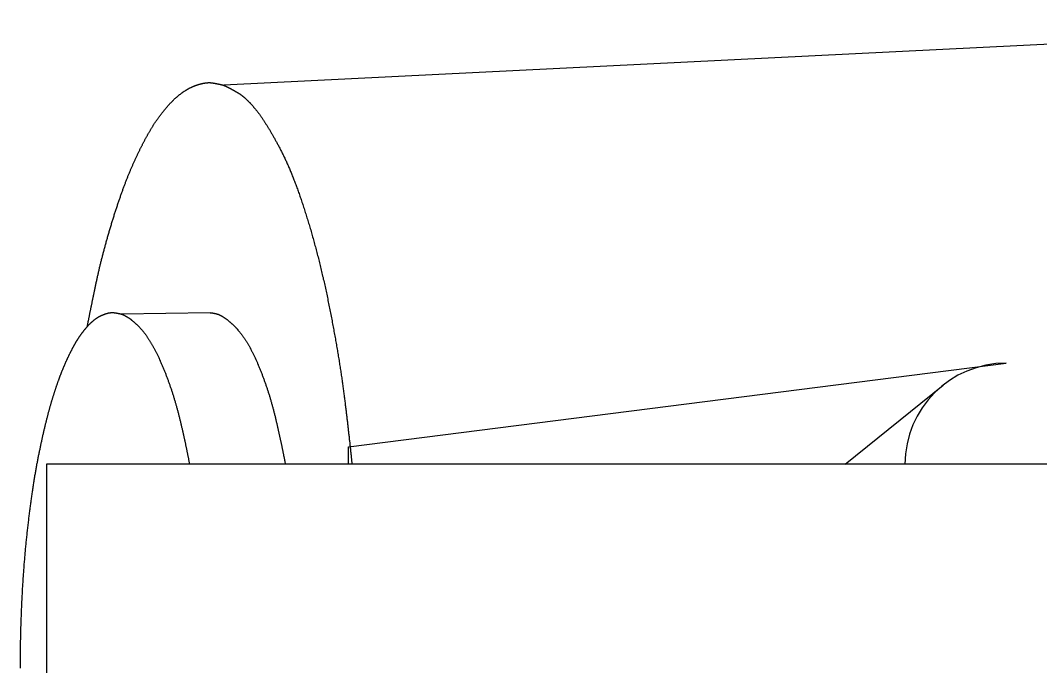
# Model space of a CAD drawing. Extents: x -120222 to -41942, y -19134 to 30932.
# Drawn here: x -78512.52 to -78492.36, y 10662.22 to 10674.99 of the extents above; entities that cross this region are included whole.
import ezdxf

# ---------------------------------------------------------------- set-up
doc = ezdxf.new("R2010")
doc.units = 0
doc.header["$LTSCALE"] = 150
doc.header["$MEASUREMENT"] = 0
doc.layers.get('0').update_dxf_attribs({"linetype": 'CONTINUOUS'})
doc.layers.add('____-568', color=7, linetype='CONTINUOUS')

# ---------------------------------------------------------------- blocks, each defined once
blk = doc.blocks.new('____-182')
at = {"color": 1, "linetype": 'Continuous'}
for p, q in [((-84917.872, 6126.295), (-84943.609, 6125.013)), ((-84943.878, 6120.514), (-84945.629, 6120.488)), ((-84941.144, 6117.867), (-84928.144, 6119.519)), ((-84931.325, 6117.519), (-84929.391, 6119.083)), ((-84941.144, 6117.519), (-84941.144, 6117.867)), ((-84919.158, 6117.519), (-84947.112, 6117.519)), ((-84947.112, 6117.519), (-84947.112, 6109.519))]:
    blk.add_line(p, q, dxfattribs=at)
at = {"color": 1, "linetype": 'Continuous', "flags": 128}
for points in [[(-84946.307, 6120.24), (-84946.305, 6120.251), (-84946.303, 6120.263), (-84946.301, 6120.274), (-84946.298, 6120.286), (-84946.296, 6120.298), (-84946.294, 6120.31), (-84946.291, 6120.322), (-84946.289, 6120.334), (-84946.286, 6120.346), (-84946.284, 6120.358), (-84946.282, 6120.37), (-84946.279, 6120.383), (-84946.277, 6120.395), (-84946.274, 6120.408), (-84946.272, 6120.421), (-84946.269, 6120.433), (-84946.266, 6120.446), (-84946.264, 6120.459), (-84946.261, 6120.472), (-84946.259, 6120.485), (-84946.256, 6120.499), (-84946.253, 6120.512), (-84946.251, 6120.525), (-84946.248, 6120.539), (-84946.245, 6120.552), (-84946.242, 6120.566), (-84946.239, 6120.58), (-84946.237, 6120.593), (-84946.234, 6120.607), (-84946.231, 6120.621), (-84946.228, 6120.635), (-84946.225, 6120.65), (-84946.222, 6120.664), (-84946.219, 6120.678), (-84946.216, 6120.693), (-84946.213, 6120.707), (-84946.21, 6120.722), (-84946.207, 6120.736), (-84946.204, 6120.751), (-84946.201, 6120.766), (-84946.198, 6120.781), (-84946.195, 6120.796), (-84946.192, 6120.811), (-84946.188, 6120.826), (-84946.185, 6120.842), (-84946.182, 6120.857), (-84946.179, 6120.873), (-84946.176, 6120.888), (-84946.172, 6120.904), (-84946.169, 6120.92), (-84946.166, 6120.936), (-84946.162, 6120.951), (-84946.159, 6120.967), (-84946.156, 6120.984), (-84946.152, 6121), (-84946.149, 6121.016), (-84946.145, 6121.032), (-84946.142, 6121.049), (-84946.138, 6121.065), (-84946.135, 6121.082), (-84946.131, 6121.099), (-84946.128, 6121.116), (-84946.124, 6121.133), (-84946.12, 6121.15), (-84946.117, 6121.167), (-84946.113, 6121.184), (-84946.109, 6121.201), (-84946.106, 6121.218), (-84946.102, 6121.235), (-84946.098, 6121.252), (-84946.094, 6121.27), (-84946.09, 6121.287), (-84946.086, 6121.304), (-84946.082, 6121.322), (-84946.078, 6121.339), (-84946.074, 6121.357), (-84946.07, 6121.374), (-84946.066, 6121.392), (-84946.062, 6121.409), (-84946.058, 6121.427), (-84946.053, 6121.445), (-84946.049, 6121.462), (-84946.045, 6121.48), (-84946.041, 6121.498), (-84946.036, 6121.516), (-84946.032, 6121.533), (-84946.027, 6121.551), (-84946.023, 6121.569), (-84946.018, 6121.587), (-84946.014, 6121.605), (-84946.009, 6121.623), (-84946.005, 6121.641), (-84946, 6121.659), (-84945.995, 6121.677), (-84945.99, 6121.696), (-84945.986, 6121.714), (-84945.981, 6121.732), (-84945.976, 6121.75), (-84945.971, 6121.769), (-84945.966, 6121.787), (-84945.961, 6121.806), (-84945.956, 6121.824), (-84945.951, 6121.842), (-84945.946, 6121.861), (-84945.941, 6121.88), (-84945.936, 6121.898), (-84945.931, 6121.917), (-84945.925, 6121.935), (-84945.92, 6121.954), (-84945.915, 6121.973), (-84945.91, 6121.992), (-84945.904, 6122.01), (-84945.899, 6122.029), (-84945.893, 6122.048), (-84945.888, 6122.067), (-84945.882, 6122.086), (-84945.877, 6122.105), (-84945.871, 6122.124), (-84945.866, 6122.143), (-84945.86, 6122.162), (-84945.854, 6122.182), (-84945.848, 6122.201), (-84945.843, 6122.22), (-84945.837, 6122.239), (-84945.831, 6122.259), (-84945.825, 6122.278), (-84945.819, 6122.297), (-84945.813, 6122.317), (-84945.807, 6122.336), (-84945.801, 6122.355), (-84945.795, 6122.375), (-84945.789, 6122.394), (-84945.784, 6122.413), (-84945.778, 6122.432), (-84945.772, 6122.45), (-84945.766, 6122.469), (-84945.76, 6122.488), (-84945.754, 6122.506), (-84945.748, 6122.525), (-84945.742, 6122.543), (-84945.736, 6122.561), (-84945.73, 6122.579), (-84945.724, 6122.598), (-84945.718, 6122.615), (-84945.712, 6122.633), (-84945.706, 6122.651), (-84945.7, 6122.669), (-84945.695, 6122.686), (-84945.689, 6122.704), (-84945.683, 6122.721), (-84945.677, 6122.739), (-84945.671, 6122.756), (-84945.665, 6122.773), (-84945.659, 6122.79), (-84945.653, 6122.807), (-84945.647, 6122.824), (-84945.642, 6122.84), (-84945.636, 6122.857), (-84945.63, 6122.873), (-84945.624, 6122.89), (-84945.618, 6122.906), (-84945.612, 6122.922), (-84945.606, 6122.939), (-84945.601, 6122.955), (-84945.595, 6122.971), (-84945.589, 6122.987), (-84945.583, 6123.002), (-84945.577, 6123.018), (-84945.571, 6123.034), (-84945.566, 6123.049), (-84945.56, 6123.064), (-84945.554, 6123.08), (-84945.548, 6123.095), (-84945.542, 6123.11), (-84945.536, 6123.125), (-84945.531, 6123.14), (-84945.525, 6123.155), (-84945.519, 6123.169), (-84945.513, 6123.184), (-84945.507, 6123.199), (-84945.502, 6123.213), (-84945.496, 6123.227), (-84945.49, 6123.242), (-84945.484, 6123.256), (-84945.479, 6123.27), (-84945.473, 6123.284), (-84945.467, 6123.298), (-84945.461, 6123.311), (-84945.455, 6123.325), (-84945.45, 6123.339), (-84945.444, 6123.352), (-84945.438, 6123.365), (-84945.432, 6123.379), (-84945.427, 6123.392), (-84945.421, 6123.405), (-84945.415, 6123.418), (-84945.409, 6123.432), (-84945.404, 6123.445), (-84945.398, 6123.458), (-84945.392, 6123.471), (-84945.386, 6123.483), (-84945.381, 6123.496), (-84945.375, 6123.509), (-84945.369, 6123.522), (-84945.363, 6123.535), (-84945.357, 6123.547), (-84945.352, 6123.56), (-84945.346, 6123.572), (-84945.34, 6123.585), (-84945.334, 6123.597), (-84945.329, 6123.61), (-84945.323, 6123.622), (-84945.317, 6123.634), (-84945.311, 6123.646), (-84945.305, 6123.659), (-84945.3, 6123.671), (-84945.294, 6123.683), (-84945.288, 6123.695), (-84945.282, 6123.707), (-84945.276, 6123.719), (-84945.271, 6123.731), (-84945.265, 6123.743), (-84945.259, 6123.754), (-84945.253, 6123.766), (-84945.247, 6123.778), (-84945.242, 6123.789), (-84945.236, 6123.801), (-84945.23, 6123.812), (-84945.224, 6123.824), (-84945.218, 6123.835), (-84945.212, 6123.847), (-84945.207, 6123.858), (-84945.201, 6123.869), (-84945.195, 6123.88), (-84945.189, 6123.892), (-84945.183, 6123.903), (-84945.178, 6123.914), (-84945.172, 6123.925), (-84945.166, 6123.936), (-84945.16, 6123.947), (-84945.154, 6123.957), (-84945.148, 6123.968), (-84945.142, 6123.979), (-84945.137, 6123.99), (-84945.131, 6124), (-84945.125, 6124.011), (-84945.119, 6124.022), (-84945.113, 6124.032), (-84945.107, 6124.042), (-84945.102, 6124.053), (-84945.096, 6124.063), (-84945.09, 6124.073), (-84945.084, 6124.084), (-84945.078, 6124.094), (-84945.072, 6124.104), (-84945.066, 6124.114), (-84945.06, 6124.124), (-84945.055, 6124.134), (-84945.049, 6124.144), (-84945.043, 6124.154), (-84945.037, 6124.164), (-84945.031, 6124.174), (-84945.025, 6124.184), (-84945.019, 6124.193), (-84945.013, 6124.203), (-84945.007, 6124.213), (-84945.001, 6124.222), (-84944.995, 6124.232), (-84944.988, 6124.241), (-84944.982, 6124.251), (-84944.976, 6124.26), (-84944.97, 6124.27), (-84944.964, 6124.279), (-84944.958, 6124.288), (-84944.951, 6124.298), (-84944.945, 6124.307), (-84944.939, 6124.316), (-84944.933, 6124.325), (-84944.926, 6124.334), (-84944.92, 6124.343), (-84944.914, 6124.352), (-84944.907, 6124.361), (-84944.901, 6124.37), (-84944.894, 6124.379), (-84944.888, 6124.388), (-84944.882, 6124.397), (-84944.875, 6124.406), (-84944.869, 6124.414), (-84944.862, 6124.423), (-84944.856, 6124.432), (-84944.849, 6124.44), (-84944.842, 6124.449), (-84944.836, 6124.458), (-84944.829, 6124.466), (-84944.823, 6124.474), (-84944.816, 6124.483), (-84944.809, 6124.491), (-84944.803, 6124.499), (-84944.796, 6124.508), (-84944.789, 6124.516), (-84944.783, 6124.524), (-84944.776, 6124.532), (-84944.769, 6124.54), (-84944.762, 6124.548), (-84944.755, 6124.556), (-84944.749, 6124.564), (-84944.742, 6124.572), (-84944.735, 6124.58), (-84944.728, 6124.588), (-84944.721, 6124.596), (-84944.714, 6124.604), (-84944.707, 6124.611), (-84944.7, 6124.619), (-84944.693, 6124.627), (-84944.686, 6124.634), (-84944.679, 6124.642), (-84944.672, 6124.649), (-84944.665, 6124.657), (-84944.658, 6124.664), (-84944.651, 6124.672), (-84944.644, 6124.679), (-84944.637, 6124.686), (-84944.629, 6124.693), (-84944.622, 6124.701), (-84944.615, 6124.708), (-84944.608, 6124.715), (-84944.601, 6124.721), (-84944.594, 6124.728), (-84944.587, 6124.735), (-84944.58, 6124.742), (-84944.573, 6124.748), (-84944.566, 6124.755), (-84944.558, 6124.761), (-84944.551, 6124.768), (-84944.544, 6124.774), (-84944.537, 6124.78), (-84944.53, 6124.786), (-84944.523, 6124.792), (-84944.516, 6124.798), (-84944.509, 6124.804), (-84944.502, 6124.81), (-84944.495, 6124.816), (-84944.488, 6124.822), (-84944.481, 6124.827), (-84944.474, 6124.833), (-84944.466, 6124.839), (-84944.459, 6124.844), (-84944.452, 6124.849), (-84944.445, 6124.855), (-84944.438, 6124.86), (-84944.431, 6124.865), (-84944.424, 6124.87), (-84944.417, 6124.875), (-84944.41, 6124.88), (-84944.403, 6124.885), (-84944.396, 6124.89), (-84944.389, 6124.894), (-84944.382, 6124.899), (-84944.375, 6124.904), (-84944.368, 6124.908), (-84944.361, 6124.913), (-84944.354, 6124.917), (-84944.347, 6124.921), (-84944.34, 6124.925), (-84944.333, 6124.93), (-84944.326, 6124.934), (-84944.319, 6124.938), (-84944.312, 6124.942), (-84944.305, 6124.945), (-84944.298, 6124.949), (-84944.291, 6124.953), (-84944.284, 6124.957), (-84944.277, 6124.96), (-84944.27, 6124.964), (-84944.263, 6124.967), (-84944.256, 6124.97), (-84944.249, 6124.974), (-84944.242, 6124.977), (-84944.235, 6124.98), (-84944.228, 6124.983), (-84944.221, 6124.986), (-84944.214, 6124.989), (-84944.207, 6124.992), (-84944.2, 6124.994), (-84944.193, 6124.997), (-84944.186, 6125), (-84944.179, 6125.002), (-84944.172, 6125.005), (-84944.165, 6125.007), (-84944.159, 6125.01), (-84944.152, 6125.012), (-84944.145, 6125.015), (-84944.139, 6125.017), (-84944.132, 6125.019), (-84944.126, 6125.021), (-84944.119, 6125.023), (-84944.113, 6125.025), (-84944.106, 6125.027), (-84944.1, 6125.029), (-84944.093, 6125.031), (-84944.087, 6125.033), (-84944.081, 6125.035), (-84944.075, 6125.037), (-84944.069, 6125.038), (-84944.062, 6125.04), (-84944.056, 6125.042), (-84944.05, 6125.043), (-84944.044, 6125.045), (-84944.038, 6125.046), (-84944.032, 6125.047), (-84944.026, 6125.049), (-84944.021, 6125.05), (-84944.015, 6125.051), (-84944.009, 6125.052), (-84944.003, 6125.053), (-84943.998, 6125.054), (-84943.992, 6125.055), (-84943.987, 6125.056), (-84943.981, 6125.057), (-84943.975, 6125.058), (-84943.97, 6125.059), (-84943.965, 6125.06), (-84943.959, 6125.06), (-84943.954, 6125.061), (-84943.949, 6125.061), (-84943.943, 6125.062), (-84943.938, 6125.062), (-84943.933, 6125.063), (-84943.928, 6125.063), (-84943.923, 6125.063), (-84943.918, 6125.064), (-84943.913, 6125.064), (-84943.908, 6125.064), (-84943.903, 6125.064), (-84943.898, 6125.064), (-84943.893, 6125.064), (-84943.888, 6125.064), (-84943.883, 6125.064), (-84943.879, 6125.064), (-84943.874, 6125.064), (-84943.869, 6125.063), (-84943.865, 6125.063), (-84943.86, 6125.062), (-84943.856, 6125.062), (-84943.851, 6125.062), (-84943.847, 6125.061), (-84943.843, 6125.06), (-84943.838, 6125.06), (-84943.834, 6125.059), (-84943.83, 6125.058), (-84943.825, 6125.058), (-84943.821, 6125.057), (-84943.817, 6125.056), (-84943.813, 6125.056), (-84943.809, 6125.055), (-84943.804, 6125.054), (-84943.8, 6125.053), (-84943.796, 6125.053), (-84943.792, 6125.052), (-84943.788, 6125.051), (-84943.784, 6125.051), (-84943.78, 6125.05), (-84943.776, 6125.049), (-84943.772, 6125.049), (-84943.768, 6125.048), (-84943.764, 6125.047), (-84943.76, 6125.046), (-84943.756, 6125.046), (-84943.753, 6125.045), (-84943.749, 6125.044), (-84943.745, 6125.044), (-84943.741, 6125.043), (-84943.737, 6125.042), (-84943.734, 6125.041), (-84943.73, 6125.041), (-84943.726, 6125.04), (-84943.723, 6125.039), (-84943.719, 6125.038), (-84943.715, 6125.038), (-84943.712, 6125.037), (-84943.708, 6125.036), (-84943.705, 6125.036), (-84943.701, 6125.035), (-84943.698, 6125.034), (-84943.694, 6125.033), (-84943.691, 6125.033), (-84943.687, 6125.032), (-84943.684, 6125.031), (-84943.681, 6125.03), (-84943.677, 6125.03), (-84943.674, 6125.029), (-84943.67, 6125.028), (-84943.667, 6125.027), (-84943.664, 6125.027), (-84943.661, 6125.026), (-84943.657, 6125.025), (-84943.654, 6125.024), (-84943.651, 6125.024), (-84943.648, 6125.023), (-84943.645, 6125.022), (-84943.642, 6125.021), (-84943.639, 6125.02), (-84943.636, 6125.02), (-84943.633, 6125.019), (-84943.63, 6125.018), (-84943.627, 6125.017), (-84943.624, 6125.017), (-84943.621, 6125.016), (-84943.618, 6125.015), (-84943.615, 6125.014), (-84943.612, 6125.013), (-84943.609, 6125.013), (-84943.609, 6125.013)], [(-84943.609, 6125.013), (-84943.605, 6125.011), (-84943.602, 6125.009), (-84943.598, 6125.008), (-84943.594, 6125.006), (-84943.591, 6125.004), (-84943.587, 6125.002), (-84943.583, 6125.001), (-84943.579, 6124.999), (-84943.575, 6124.997), (-84943.571, 6124.995), (-84943.568, 6124.993), (-84943.564, 6124.991), (-84943.56, 6124.99), (-84943.556, 6124.988), (-84943.552, 6124.986), (-84943.548, 6124.984), (-84943.544, 6124.982), (-84943.54, 6124.98), (-84943.535, 6124.978), (-84943.531, 6124.975), (-84943.527, 6124.973), (-84943.523, 6124.971), (-84943.519, 6124.969), (-84943.515, 6124.967), (-84943.51, 6124.965), (-84943.506, 6124.963), (-84943.502, 6124.96), (-84943.498, 6124.958), (-84943.493, 6124.956), (-84943.489, 6124.954), (-84943.485, 6124.951), (-84943.48, 6124.949), (-84943.476, 6124.947), (-84943.471, 6124.944), (-84943.467, 6124.942), (-84943.462, 6124.939), (-84943.458, 6124.937), (-84943.453, 6124.935), (-84943.449, 6124.932), (-84943.444, 6124.93), (-84943.44, 6124.927), (-84943.435, 6124.924), (-84943.43, 6124.922), (-84943.426, 6124.919), (-84943.421, 6124.917), (-84943.416, 6124.914), (-84943.412, 6124.911), (-84943.407, 6124.909), (-84943.402, 6124.906), (-84943.397, 6124.903), (-84943.392, 6124.901), (-84943.388, 6124.898), (-84943.383, 6124.895), (-84943.378, 6124.892), (-84943.373, 6124.889), (-84943.368, 6124.886), (-84943.363, 6124.884), (-84943.358, 6124.881), (-84943.353, 6124.878), (-84943.348, 6124.875), (-84943.343, 6124.872), (-84943.338, 6124.869), (-84943.333, 6124.866), (-84943.327, 6124.863), (-84943.322, 6124.86), (-84943.317, 6124.857), (-84943.312, 6124.853), (-84943.307, 6124.85), (-84943.302, 6124.847), (-84943.296, 6124.843), (-84943.291, 6124.84), (-84943.286, 6124.836), (-84943.28, 6124.832), (-84943.275, 6124.829), (-84943.27, 6124.825), (-84943.264, 6124.821), (-84943.259, 6124.817), (-84943.254, 6124.813), (-84943.248, 6124.809), (-84943.243, 6124.805), (-84943.237, 6124.8), (-84943.232, 6124.796), (-84943.226, 6124.791), (-84943.221, 6124.787), (-84943.215, 6124.782), (-84943.21, 6124.778), (-84943.204, 6124.773), (-84943.199, 6124.768), (-84943.193, 6124.763), (-84943.188, 6124.758), (-84943.182, 6124.753), (-84943.176, 6124.748), (-84943.171, 6124.743), (-84943.165, 6124.738), (-84943.159, 6124.732), (-84943.154, 6124.727), (-84943.148, 6124.721), (-84943.142, 6124.716), (-84943.137, 6124.71), (-84943.131, 6124.705), (-84943.125, 6124.699), (-84943.119, 6124.693), (-84943.113, 6124.687), (-84943.108, 6124.681), (-84943.102, 6124.675), (-84943.096, 6124.669), (-84943.09, 6124.662), (-84943.084, 6124.656), (-84943.078, 6124.65), (-84943.072, 6124.643), (-84943.066, 6124.637), (-84943.06, 6124.63), (-84943.054, 6124.623), (-84943.048, 6124.617), (-84943.042, 6124.61), (-84943.036, 6124.603), (-84943.03, 6124.596), (-84943.024, 6124.589), (-84943.018, 6124.582), (-84943.012, 6124.574), (-84943.006, 6124.567), (-84943, 6124.56), (-84942.993, 6124.552), (-84942.987, 6124.545), (-84942.981, 6124.537), (-84942.975, 6124.529), (-84942.968, 6124.522), (-84942.962, 6124.514), (-84942.956, 6124.506), (-84942.95, 6124.498), (-84942.943, 6124.49), (-84942.937, 6124.481), (-84942.931, 6124.473), (-84942.924, 6124.464), (-84942.918, 6124.456), (-84942.911, 6124.447), (-84942.905, 6124.438), (-84942.898, 6124.429), (-84942.891, 6124.42), (-84942.885, 6124.41), (-84942.878, 6124.401), (-84942.871, 6124.391), (-84942.865, 6124.382), (-84942.858, 6124.372), (-84942.851, 6124.362), (-84942.844, 6124.352), (-84942.837, 6124.342), (-84942.83, 6124.331), (-84942.824, 6124.321), (-84942.817, 6124.31), (-84942.81, 6124.3), (-84942.803, 6124.289), (-84942.795, 6124.278), (-84942.788, 6124.267), (-84942.781, 6124.256), (-84942.774, 6124.245), (-84942.767, 6124.233), (-84942.76, 6124.222), (-84942.752, 6124.21), (-84942.745, 6124.198), (-84942.738, 6124.186), (-84942.731, 6124.174), (-84942.723, 6124.162), (-84942.716, 6124.15), (-84942.708, 6124.137), (-84942.701, 6124.125), (-84942.693, 6124.112), (-84942.686, 6124.099), (-84942.678, 6124.086), (-84942.671, 6124.073), (-84942.663, 6124.06), (-84942.655, 6124.047), (-84942.648, 6124.033), (-84942.64, 6124.02), (-84942.632, 6124.006), (-84942.624, 6123.992), (-84942.616, 6123.978), (-84942.609, 6123.964), (-84942.601, 6123.95), (-84942.593, 6123.936), (-84942.585, 6123.922), (-84942.577, 6123.907), (-84942.569, 6123.892), (-84942.561, 6123.878), (-84942.553, 6123.863), (-84942.544, 6123.848), (-84942.536, 6123.832), (-84942.528, 6123.817), (-84942.52, 6123.802), (-84942.512, 6123.786), (-84942.503, 6123.77), (-84942.495, 6123.755), (-84942.487, 6123.739), (-84942.478, 6123.723), (-84942.47, 6123.706), (-84942.462, 6123.69), (-84942.453, 6123.673), (-84942.445, 6123.657), (-84942.437, 6123.64), (-84942.428, 6123.622), (-84942.42, 6123.605), (-84942.412, 6123.588), (-84942.403, 6123.57), (-84942.395, 6123.552), (-84942.387, 6123.534), (-84942.378, 6123.516), (-84942.37, 6123.498), (-84942.362, 6123.479), (-84942.353, 6123.461), (-84942.345, 6123.442), (-84942.337, 6123.423), (-84942.328, 6123.404), (-84942.32, 6123.385), (-84942.312, 6123.365), (-84942.304, 6123.345), (-84942.295, 6123.326), (-84942.287, 6123.306), (-84942.279, 6123.285), (-84942.27, 6123.265), (-84942.262, 6123.245), (-84942.254, 6123.224), (-84942.245, 6123.203), (-84942.237, 6123.182), (-84942.229, 6123.161), (-84942.221, 6123.14), (-84942.212, 6123.118), (-84942.204, 6123.096), (-84942.196, 6123.075), (-84942.187, 6123.052), (-84942.179, 6123.03), (-84942.171, 6123.008), (-84942.163, 6122.985), (-84942.154, 6122.963), (-84942.146, 6122.94), (-84942.138, 6122.917), (-84942.129, 6122.894), (-84942.121, 6122.87), (-84942.113, 6122.847), (-84942.105, 6122.823), (-84942.096, 6122.799), (-84942.088, 6122.775), (-84942.08, 6122.751), (-84942.072, 6122.726), (-84942.063, 6122.702), (-84942.055, 6122.677), (-84942.047, 6122.652), (-84942.039, 6122.627), (-84942.03, 6122.602), (-84942.022, 6122.577), (-84942.014, 6122.551), (-84942.006, 6122.525), (-84941.997, 6122.499), (-84941.989, 6122.473), (-84941.981, 6122.447), (-84941.973, 6122.421), (-84941.964, 6122.394), (-84941.956, 6122.367), (-84941.948, 6122.34), (-84941.94, 6122.314), (-84941.932, 6122.287), (-84941.923, 6122.26), (-84941.915, 6122.233), (-84941.907, 6122.206), (-84941.899, 6122.178), (-84941.891, 6122.151), (-84941.883, 6122.124), (-84941.876, 6122.096), (-84941.868, 6122.069), (-84941.86, 6122.041), (-84941.852, 6122.014), (-84941.844, 6121.986), (-84941.837, 6121.958), (-84941.829, 6121.93), (-84941.821, 6121.902), (-84941.814, 6121.874), (-84941.806, 6121.846), (-84941.798, 6121.818), (-84941.791, 6121.79), (-84941.783, 6121.762), (-84941.776, 6121.733), (-84941.769, 6121.705), (-84941.761, 6121.676), (-84941.754, 6121.648), (-84941.746, 6121.619), (-84941.739, 6121.59), (-84941.732, 6121.562), (-84941.725, 6121.533), (-84941.718, 6121.504), (-84941.71, 6121.475), (-84941.703, 6121.446), (-84941.696, 6121.417), (-84941.689, 6121.388), (-84941.682, 6121.358), (-84941.675, 6121.329), (-84941.668, 6121.3), (-84941.661, 6121.27), (-84941.654, 6121.24), (-84941.647, 6121.211), (-84941.641, 6121.181), (-84941.634, 6121.151), (-84941.627, 6121.122), (-84941.62, 6121.092), (-84941.614, 6121.062), (-84941.607, 6121.032), (-84941.6, 6121.001), (-84941.594, 6120.971), (-84941.587, 6120.941), (-84941.581, 6120.911), (-84941.574, 6120.88), (-84941.568, 6120.85), (-84941.561, 6120.819), (-84941.555, 6120.789), (-84941.549, 6120.758), (-84941.542, 6120.727), (-84941.536, 6120.696), (-84941.53, 6120.665), (-84941.524, 6120.634), (-84941.517, 6120.603), (-84941.511, 6120.572), (-84941.505, 6120.541), (-84941.499, 6120.51), (-84941.493, 6120.479), (-84941.487, 6120.448), (-84941.481, 6120.417), (-84941.475, 6120.386), (-84941.469, 6120.356), (-84941.464, 6120.325), (-84941.458, 6120.295), (-84941.452, 6120.265), (-84941.447, 6120.234), (-84941.441, 6120.204), (-84941.436, 6120.175), (-84941.43, 6120.145), (-84941.425, 6120.115), (-84941.419, 6120.086), (-84941.414, 6120.056), (-84941.409, 6120.027), (-84941.403, 6119.998), (-84941.398, 6119.969), (-84941.393, 6119.94), (-84941.388, 6119.911), (-84941.383, 6119.882), (-84941.378, 6119.854), (-84941.373, 6119.825), (-84941.368, 6119.797), (-84941.363, 6119.769), (-84941.359, 6119.741), (-84941.354, 6119.713), (-84941.349, 6119.685), (-84941.345, 6119.657), (-84941.34, 6119.629), (-84941.336, 6119.602), (-84941.331, 6119.574), (-84941.327, 6119.547), (-84941.322, 6119.52), (-84941.318, 6119.493), (-84941.314, 6119.466), (-84941.31, 6119.439), (-84941.305, 6119.412), (-84941.301, 6119.386), (-84941.297, 6119.359), (-84941.293, 6119.333), (-84941.289, 6119.307), (-84941.285, 6119.281), (-84941.281, 6119.255), (-84941.278, 6119.229), (-84941.274, 6119.203), (-84941.27, 6119.177), (-84941.266, 6119.152), (-84941.263, 6119.127), (-84941.259, 6119.101), (-84941.256, 6119.076), (-84941.252, 6119.051), (-84941.249, 6119.026), (-84941.246, 6119.001), (-84941.242, 6118.977), (-84941.239, 6118.952), (-84941.236, 6118.928), (-84941.233, 6118.903), (-84941.229, 6118.879), (-84941.226, 6118.855), (-84941.223, 6118.831), (-84941.22, 6118.807), (-84941.217, 6118.783), (-84941.215, 6118.76), (-84941.212, 6118.736), (-84941.209, 6118.713), (-84941.206, 6118.69), (-84941.203, 6118.666), (-84941.201, 6118.643), (-84941.198, 6118.621), (-84941.195, 6118.598), (-84941.192, 6118.575), (-84941.19, 6118.553), (-84941.187, 6118.53), (-84941.184, 6118.508), (-84941.182, 6118.486), (-84941.179, 6118.464), (-84941.176, 6118.442), (-84941.174, 6118.42), (-84941.171, 6118.398), (-84941.169, 6118.377), (-84941.166, 6118.355), (-84941.164, 6118.334), (-84941.161, 6118.313), (-84941.159, 6118.292), (-84941.156, 6118.271), (-84941.154, 6118.25), (-84941.152, 6118.23), (-84941.149, 6118.209), (-84941.147, 6118.189), (-84941.145, 6118.168), (-84941.142, 6118.148), (-84941.14, 6118.128), (-84941.138, 6118.108), (-84941.136, 6118.088), (-84941.133, 6118.069), (-84941.131, 6118.049), (-84941.129, 6118.029), (-84941.127, 6118.01), (-84941.125, 6117.991), (-84941.123, 6117.972), (-84941.12, 6117.953), (-84941.118, 6117.934), (-84941.116, 6117.915), (-84941.114, 6117.897), (-84941.112, 6117.878), (-84941.11, 6117.86), (-84941.108, 6117.842), (-84941.106, 6117.824), (-84941.104, 6117.806), (-84941.103, 6117.788), (-84941.101, 6117.77), (-84941.099, 6117.752), (-84941.097, 6117.735), (-84941.095, 6117.718), (-84941.093, 6117.7), (-84941.091, 6117.683), (-84941.09, 6117.666), (-84941.088, 6117.649), (-84941.086, 6117.633), (-84941.085, 6117.616), (-84941.083, 6117.6), (-84941.081, 6117.583), (-84941.08, 6117.567), (-84941.078, 6117.551), (-84941.076, 6117.535), (-84941.075, 6117.519), (-84941.075, 6117.519)], [(-84947.628, 6113.49), (-84947.629, 6113.52), (-84947.628, 6113.55), (-84947.628, 6113.58), (-84947.628, 6113.61), (-84947.628, 6113.64), (-84947.628, 6113.67), (-84947.628, 6113.7), (-84947.628, 6113.73), (-84947.627, 6113.76), (-84947.627, 6113.79), (-84947.627, 6113.82), (-84947.626, 6113.85), (-84947.626, 6113.88), (-84947.626, 6113.91), (-84947.625, 6113.94), (-84947.625, 6113.97), (-84947.624, 6114), (-84947.624, 6114.03), (-84947.623, 6114.06), (-84947.622, 6114.09), (-84947.622, 6114.12), (-84947.621, 6114.15), (-84947.62, 6114.18), (-84947.62, 6114.21), (-84947.619, 6114.24), (-84947.618, 6114.27), (-84947.617, 6114.3), (-84947.616, 6114.33), (-84947.615, 6114.36), (-84947.614, 6114.39), (-84947.613, 6114.42), (-84947.612, 6114.45), (-84947.611, 6114.48), (-84947.61, 6114.51), (-84947.609, 6114.54), (-84947.608, 6114.57), (-84947.607, 6114.6), (-84947.606, 6114.629), (-84947.604, 6114.659), (-84947.603, 6114.689), (-84947.602, 6114.718), (-84947.6, 6114.748), (-84947.599, 6114.777), (-84947.598, 6114.807), (-84947.596, 6114.836), (-84947.595, 6114.865), (-84947.593, 6114.895), (-84947.592, 6114.924), (-84947.59, 6114.953), (-84947.589, 6114.982), (-84947.587, 6115.011), (-84947.586, 6115.04), (-84947.584, 6115.069), (-84947.582, 6115.098), (-84947.58, 6115.126), (-84947.579, 6115.155), (-84947.577, 6115.184), (-84947.575, 6115.212), (-84947.573, 6115.241), (-84947.571, 6115.269), (-84947.569, 6115.297), (-84947.567, 6115.326), (-84947.566, 6115.354), (-84947.564, 6115.382), (-84947.561, 6115.41), (-84947.559, 6115.438), (-84947.557, 6115.466), (-84947.555, 6115.494), (-84947.553, 6115.522), (-84947.551, 6115.55), (-84947.549, 6115.578), (-84947.546, 6115.606), (-84947.544, 6115.633), (-84947.542, 6115.661), (-84947.54, 6115.688), (-84947.537, 6115.716), (-84947.535, 6115.743), (-84947.532, 6115.771), (-84947.53, 6115.798), (-84947.527, 6115.825), (-84947.525, 6115.852), (-84947.522, 6115.879), (-84947.52, 6115.906), (-84947.517, 6115.933), (-84947.514, 6115.96), (-84947.512, 6115.987), (-84947.509, 6116.014), (-84947.506, 6116.041), (-84947.504, 6116.067), (-84947.501, 6116.094), (-84947.498, 6116.12), (-84947.495, 6116.147), (-84947.492, 6116.173), (-84947.489, 6116.2), (-84947.486, 6116.226), (-84947.483, 6116.252), (-84947.48, 6116.278), (-84947.477, 6116.305), (-84947.474, 6116.331), (-84947.471, 6116.356), (-84947.468, 6116.382), (-84947.465, 6116.408), (-84947.462, 6116.433), (-84947.459, 6116.459), (-84947.456, 6116.484), (-84947.453, 6116.509), (-84947.45, 6116.534), (-84947.446, 6116.559), (-84947.443, 6116.584), (-84947.44, 6116.609), (-84947.437, 6116.634), (-84947.434, 6116.658), (-84947.43, 6116.682), (-84947.427, 6116.707), (-84947.424, 6116.731), (-84947.421, 6116.755), (-84947.418, 6116.778), (-84947.414, 6116.802), (-84947.411, 6116.826), (-84947.408, 6116.849), (-84947.404, 6116.873), (-84947.401, 6116.896), (-84947.398, 6116.919), (-84947.394, 6116.942), (-84947.391, 6116.965), (-84947.388, 6116.988), (-84947.384, 6117.01), (-84947.381, 6117.033), (-84947.378, 6117.055), (-84947.374, 6117.078), (-84947.371, 6117.1), (-84947.368, 6117.122), (-84947.364, 6117.144), (-84947.361, 6117.166), (-84947.357, 6117.187), (-84947.354, 6117.209), (-84947.35, 6117.23), (-84947.347, 6117.252), (-84947.343, 6117.273), (-84947.34, 6117.294), (-84947.336, 6117.315), (-84947.333, 6117.336), (-84947.329, 6117.357), (-84947.326, 6117.377), (-84947.322, 6117.398), (-84947.319, 6117.418), (-84947.315, 6117.438), (-84947.311, 6117.458), (-84947.308, 6117.478), (-84947.304, 6117.498), (-84947.301, 6117.518), (-84947.297, 6117.538), (-84947.293, 6117.557), (-84947.29, 6117.577), (-84947.286, 6117.596), (-84947.282, 6117.615), (-84947.279, 6117.634), (-84947.275, 6117.653), (-84947.271, 6117.672), (-84947.268, 6117.691), (-84947.264, 6117.709), (-84947.26, 6117.728), (-84947.256, 6117.746), (-84947.253, 6117.764), (-84947.249, 6117.782), (-84947.245, 6117.8), (-84947.241, 6117.818), (-84947.238, 6117.836), (-84947.234, 6117.854), (-84947.23, 6117.872), (-84947.227, 6117.889), (-84947.223, 6117.907), (-84947.219, 6117.924), (-84947.215, 6117.942), (-84947.212, 6117.959), (-84947.208, 6117.976), (-84947.204, 6117.993), (-84947.2, 6118.01), (-84947.197, 6118.027), (-84947.193, 6118.044), (-84947.189, 6118.061), (-84947.185, 6118.077), (-84947.182, 6118.094), (-84947.178, 6118.11), (-84947.174, 6118.127), (-84947.171, 6118.143), (-84947.167, 6118.159), (-84947.163, 6118.175), (-84947.159, 6118.191), (-84947.156, 6118.207), (-84947.152, 6118.223), (-84947.148, 6118.238), (-84947.145, 6118.254), (-84947.141, 6118.27), (-84947.137, 6118.285), (-84947.133, 6118.3), (-84947.13, 6118.316), (-84947.126, 6118.331), (-84947.122, 6118.346), (-84947.119, 6118.361), (-84947.115, 6118.376), (-84947.111, 6118.391), (-84947.107, 6118.405), (-84947.104, 6118.42), (-84947.1, 6118.435), (-84947.096, 6118.449), (-84947.093, 6118.463), (-84947.089, 6118.478), (-84947.085, 6118.492), (-84947.081, 6118.506), (-84947.078, 6118.52), (-84947.074, 6118.534), (-84947.07, 6118.548), (-84947.067, 6118.561), (-84947.063, 6118.575), (-84947.059, 6118.589), (-84947.056, 6118.602), (-84947.052, 6118.616), (-84947.048, 6118.629), (-84947.044, 6118.642), (-84947.041, 6118.655), (-84947.037, 6118.668), (-84947.033, 6118.681), (-84947.03, 6118.694), (-84947.026, 6118.707), (-84947.022, 6118.719), (-84947.019, 6118.732), (-84947.015, 6118.744), (-84947.011, 6118.757), (-84947.008, 6118.769), (-84947.004, 6118.782), (-84947, 6118.794), (-84946.997, 6118.806), (-84946.993, 6118.818), (-84946.989, 6118.83), (-84946.985, 6118.842), (-84946.982, 6118.854), (-84946.978, 6118.866), (-84946.974, 6118.878), (-84946.971, 6118.89), (-84946.967, 6118.901), (-84946.963, 6118.913), (-84946.96, 6118.925), (-84946.956, 6118.936), (-84946.952, 6118.948), (-84946.949, 6118.959), (-84946.945, 6118.97), (-84946.941, 6118.982), (-84946.938, 6118.993), (-84946.934, 6119.004), (-84946.93, 6119.015), (-84946.927, 6119.026), (-84946.923, 6119.037), (-84946.92, 6119.048), (-84946.916, 6119.059), (-84946.912, 6119.07), (-84946.909, 6119.081), (-84946.905, 6119.091), (-84946.901, 6119.102), (-84946.898, 6119.112), (-84946.894, 6119.123), (-84946.89, 6119.133), (-84946.887, 6119.144), (-84946.883, 6119.154), (-84946.879, 6119.164), (-84946.876, 6119.174), (-84946.872, 6119.184), (-84946.869, 6119.195), (-84946.865, 6119.205), (-84946.861, 6119.214), (-84946.858, 6119.224), (-84946.854, 6119.234), (-84946.85, 6119.244), (-84946.847, 6119.254), (-84946.843, 6119.263), (-84946.84, 6119.273), (-84946.836, 6119.282), (-84946.832, 6119.292), (-84946.829, 6119.301), (-84946.825, 6119.31), (-84946.822, 6119.32), (-84946.818, 6119.329), (-84946.814, 6119.338), (-84946.811, 6119.347), (-84946.807, 6119.356), (-84946.804, 6119.365), (-84946.8, 6119.374), (-84946.796, 6119.383), (-84946.793, 6119.391), (-84946.789, 6119.4), (-84946.786, 6119.409), (-84946.782, 6119.417), (-84946.778, 6119.426), (-84946.775, 6119.435), (-84946.771, 6119.443), (-84946.768, 6119.452), (-84946.764, 6119.46), (-84946.76, 6119.468), (-84946.757, 6119.477), (-84946.753, 6119.485), (-84946.749, 6119.493), (-84946.746, 6119.502), (-84946.742, 6119.51), (-84946.739, 6119.518), (-84946.735, 6119.526), (-84946.731, 6119.535), (-84946.728, 6119.543), (-84946.724, 6119.551), (-84946.721, 6119.559), (-84946.717, 6119.567), (-84946.713, 6119.575), (-84946.71, 6119.583), (-84946.706, 6119.591), (-84946.702, 6119.599), (-84946.699, 6119.607), (-84946.695, 6119.614), (-84946.692, 6119.622), (-84946.688, 6119.63), (-84946.684, 6119.638), (-84946.681, 6119.645), (-84946.677, 6119.653), (-84946.673, 6119.661), (-84946.67, 6119.668), (-84946.666, 6119.676), (-84946.662, 6119.683), (-84946.659, 6119.691), (-84946.655, 6119.698), (-84946.651, 6119.706), (-84946.648, 6119.713), (-84946.644, 6119.72), (-84946.641, 6119.728), (-84946.637, 6119.735), (-84946.633, 6119.742), (-84946.63, 6119.75), (-84946.626, 6119.757), (-84946.622, 6119.764), (-84946.619, 6119.771), (-84946.615, 6119.778), (-84946.611, 6119.785), (-84946.608, 6119.792), (-84946.604, 6119.799), (-84946.6, 6119.806), (-84946.597, 6119.813), (-84946.593, 6119.82), (-84946.589, 6119.827), (-84946.586, 6119.834), (-84946.582, 6119.841), (-84946.578, 6119.847), (-84946.575, 6119.854), (-84946.571, 6119.861), (-84946.567, 6119.867), (-84946.564, 6119.874), (-84946.56, 6119.881), (-84946.556, 6119.887), (-84946.552, 6119.894), (-84946.549, 6119.9), (-84946.545, 6119.907), (-84946.541, 6119.913), (-84946.538, 6119.92), (-84946.534, 6119.926), (-84946.53, 6119.933), (-84946.526, 6119.939), (-84946.523, 6119.945), (-84946.519, 6119.952), (-84946.515, 6119.958), (-84946.511, 6119.964), (-84946.507, 6119.97), (-84946.503, 6119.976), (-84946.5, 6119.983), (-84946.496, 6119.989), (-84946.492, 6119.995), (-84946.488, 6120.001), (-84946.484, 6120.007), (-84946.48, 6120.013), (-84946.476, 6120.019), (-84946.472, 6120.025), (-84946.468, 6120.031), (-84946.464, 6120.037), (-84946.46, 6120.043), (-84946.456, 6120.049), (-84946.452, 6120.055), (-84946.448, 6120.061), (-84946.444, 6120.066), (-84946.44, 6120.072), (-84946.436, 6120.078), (-84946.432, 6120.084), (-84946.428, 6120.089), (-84946.424, 6120.095), (-84946.42, 6120.101), (-84946.416, 6120.106), (-84946.411, 6120.112), (-84946.407, 6120.118), (-84946.403, 6120.123), (-84946.399, 6120.129), (-84946.395, 6120.134), (-84946.391, 6120.14), (-84946.386, 6120.145), (-84946.382, 6120.15), (-84946.378, 6120.156), (-84946.374, 6120.161), (-84946.369, 6120.167), (-84946.365, 6120.172), (-84946.361, 6120.177), (-84946.357, 6120.182), (-84946.352, 6120.188), (-84946.348, 6120.193), (-84946.344, 6120.198), (-84946.339, 6120.203), (-84946.335, 6120.208), (-84946.331, 6120.213), (-84946.326, 6120.219), (-84946.322, 6120.224), (-84946.317, 6120.229), (-84946.313, 6120.234), (-84946.309, 6120.239), (-84946.304, 6120.244), (-84946.3, 6120.249), (-84946.295, 6120.253), (-84946.291, 6120.258), (-84946.286, 6120.263), (-84946.282, 6120.268), (-84946.277, 6120.273), (-84946.273, 6120.277), (-84946.268, 6120.282), (-84946.264, 6120.286), (-84946.26, 6120.291), (-84946.255, 6120.295), (-84946.251, 6120.3), (-84946.246, 6120.304), (-84946.242, 6120.309), (-84946.237, 6120.313), (-84946.233, 6120.317), (-84946.228, 6120.321), (-84946.224, 6120.326), (-84946.219, 6120.33), (-84946.215, 6120.334), (-84946.21, 6120.338), (-84946.206, 6120.342), (-84946.201, 6120.346), (-84946.197, 6120.349), (-84946.193, 6120.353), (-84946.188, 6120.357), (-84946.184, 6120.361), (-84946.179, 6120.364), (-84946.175, 6120.368), (-84946.17, 6120.372), (-84946.166, 6120.375), (-84946.161, 6120.379), (-84946.157, 6120.382), (-84946.152, 6120.386), (-84946.148, 6120.389), (-84946.143, 6120.392), (-84946.139, 6120.396), (-84946.134, 6120.399), (-84946.13, 6120.402), (-84946.126, 6120.405), (-84946.121, 6120.408), (-84946.117, 6120.411), (-84946.112, 6120.414), (-84946.108, 6120.417), (-84946.103, 6120.42), (-84946.099, 6120.423), (-84946.094, 6120.425), (-84946.09, 6120.428), (-84946.085, 6120.431), (-84946.081, 6120.434), (-84946.076, 6120.436), (-84946.072, 6120.439), (-84946.067, 6120.441), (-84946.063, 6120.444), (-84946.059, 6120.446), (-84946.054, 6120.448), (-84946.05, 6120.451), (-84946.045, 6120.453), (-84946.041, 6120.455), (-84946.036, 6120.457), (-84946.032, 6120.46), (-84946.027, 6120.462), (-84946.023, 6120.464), (-84946.018, 6120.466), (-84946.014, 6120.468), (-84946.009, 6120.469), (-84946.005, 6120.471), (-84946.001, 6120.473), (-84945.996, 6120.475), (-84945.992, 6120.477), (-84945.987, 6120.478), (-84945.983, 6120.48), (-84945.979, 6120.482), (-84945.975, 6120.483), (-84945.97, 6120.485), (-84945.966, 6120.486), (-84945.962, 6120.488), (-84945.958, 6120.489), (-84945.954, 6120.491), (-84945.95, 6120.492), (-84945.945, 6120.493), (-84945.941, 6120.495), (-84945.937, 6120.496), (-84945.933, 6120.497), (-84945.929, 6120.499), (-84945.925, 6120.5), (-84945.921, 6120.501), (-84945.918, 6120.502), (-84945.914, 6120.503), (-84945.91, 6120.504), (-84945.906, 6120.505), (-84945.902, 6120.506), (-84945.898, 6120.507), (-84945.895, 6120.508), (-84945.891, 6120.509), (-84945.887, 6120.51), (-84945.884, 6120.51), (-84945.88, 6120.511), (-84945.876, 6120.512), (-84945.873, 6120.512), (-84945.869, 6120.513), (-84945.866, 6120.514), (-84945.862, 6120.514), (-84945.859, 6120.515), (-84945.855, 6120.515), (-84945.852, 6120.516), (-84945.848, 6120.516), (-84945.845, 6120.517), (-84945.842, 6120.517), (-84945.838, 6120.517), (-84945.835, 6120.518), (-84945.832, 6120.518), (-84945.828, 6120.518), (-84945.825, 6120.518), (-84945.822, 6120.519), (-84945.819, 6120.519), (-84945.816, 6120.519), (-84945.812, 6120.519), (-84945.809, 6120.519), (-84945.806, 6120.519), (-84945.803, 6120.519), (-84945.8, 6120.519), (-84945.797, 6120.518), (-84945.794, 6120.518), (-84945.791, 6120.518), (-84945.788, 6120.518), (-84945.786, 6120.518), (-84945.783, 6120.517), (-84945.78, 6120.517), (-84945.777, 6120.517), (-84945.774, 6120.516), (-84945.771, 6120.516), (-84945.769, 6120.515), (-84945.766, 6120.515), (-84945.763, 6120.515), (-84945.76, 6120.514), (-84945.758, 6120.514), (-84945.755, 6120.513), (-84945.752, 6120.513), (-84945.75, 6120.513), (-84945.747, 6120.512), (-84945.745, 6120.512), (-84945.742, 6120.511), (-84945.739, 6120.511), (-84945.737, 6120.511), (-84945.734, 6120.51), (-84945.732, 6120.51), (-84945.729, 6120.509), (-84945.727, 6120.509), (-84945.724, 6120.508), (-84945.722, 6120.508), (-84945.719, 6120.508), (-84945.717, 6120.507), (-84945.714, 6120.507), (-84945.712, 6120.506), (-84945.709, 6120.506), (-84945.707, 6120.505), (-84945.705, 6120.505), (-84945.702, 6120.505), (-84945.7, 6120.504), (-84945.697, 6120.504), (-84945.695, 6120.503), (-84945.693, 6120.503), (-84945.691, 6120.502), (-84945.688, 6120.502), (-84945.686, 6120.501), (-84945.684, 6120.501), (-84945.681, 6120.501), (-84945.679, 6120.5), (-84945.677, 6120.5), (-84945.675, 6120.499), (-84945.673, 6120.499), (-84945.671, 6120.498), (-84945.668, 6120.498), (-84945.666, 6120.497), (-84945.664, 6120.497), (-84945.662, 6120.496), (-84945.66, 6120.496), (-84945.658, 6120.495), (-84945.656, 6120.495), (-84945.654, 6120.494), (-84945.652, 6120.494), (-84945.65, 6120.494), (-84945.648, 6120.493), (-84945.646, 6120.493), (-84945.644, 6120.492), (-84945.642, 6120.492), (-84945.64, 6120.491), (-84945.638, 6120.491), (-84945.636, 6120.49), (-84945.634, 6120.49), (-84945.632, 6120.489), (-84945.631, 6120.489), (-84945.629, 6120.488), (-84945.629, 6120.488)], [(-84945.629, 6120.488), (-84945.623, 6120.486), (-84945.616, 6120.483), (-84945.61, 6120.481), (-84945.604, 6120.478), (-84945.598, 6120.475), (-84945.592, 6120.472), (-84945.586, 6120.469), (-84945.58, 6120.466), (-84945.573, 6120.463), (-84945.567, 6120.46), (-84945.561, 6120.457), (-84945.555, 6120.454), (-84945.549, 6120.45), (-84945.542, 6120.447), (-84945.536, 6120.443), (-84945.53, 6120.439), (-84945.524, 6120.436), (-84945.518, 6120.432), (-84945.511, 6120.428), (-84945.505, 6120.424), (-84945.499, 6120.42), (-84945.493, 6120.416), (-84945.486, 6120.412), (-84945.48, 6120.407), (-84945.474, 6120.403), (-84945.468, 6120.399), (-84945.461, 6120.394), (-84945.455, 6120.389), (-84945.449, 6120.385), (-84945.442, 6120.38), (-84945.436, 6120.375), (-84945.43, 6120.37), (-84945.423, 6120.365), (-84945.417, 6120.36), (-84945.411, 6120.355), (-84945.404, 6120.349), (-84945.398, 6120.344), (-84945.392, 6120.339), (-84945.385, 6120.333), (-84945.379, 6120.328), (-84945.372, 6120.322), (-84945.366, 6120.316), (-84945.36, 6120.31), (-84945.353, 6120.304), (-84945.347, 6120.298), (-84945.34, 6120.292), (-84945.334, 6120.286), (-84945.328, 6120.28), (-84945.321, 6120.274), (-84945.315, 6120.267), (-84945.308, 6120.261), (-84945.302, 6120.254), (-84945.295, 6120.247), (-84945.289, 6120.241), (-84945.282, 6120.234), (-84945.276, 6120.227), (-84945.269, 6120.22), (-84945.263, 6120.213), (-84945.256, 6120.206), (-84945.25, 6120.199), (-84945.243, 6120.191), (-84945.237, 6120.184), (-84945.23, 6120.176), (-84945.224, 6120.169), (-84945.217, 6120.161), (-84945.211, 6120.154), (-84945.204, 6120.146), (-84945.198, 6120.138), (-84945.191, 6120.13), (-84945.185, 6120.121), (-84945.178, 6120.113), (-84945.172, 6120.104), (-84945.165, 6120.096), (-84945.158, 6120.087), (-84945.152, 6120.078), (-84945.145, 6120.069), (-84945.139, 6120.06), (-84945.132, 6120.051), (-84945.126, 6120.042), (-84945.12, 6120.032), (-84945.113, 6120.023), (-84945.107, 6120.013), (-84945.1, 6120.003), (-84945.094, 6119.993), (-84945.087, 6119.983), (-84945.081, 6119.973), (-84945.074, 6119.963), (-84945.068, 6119.953), (-84945.061, 6119.942), (-84945.055, 6119.931), (-84945.048, 6119.921), (-84945.042, 6119.91), (-84945.036, 6119.899), (-84945.029, 6119.888), (-84945.023, 6119.877), (-84945.016, 6119.865), (-84945.01, 6119.854), (-84945.003, 6119.842), (-84944.997, 6119.831), (-84944.991, 6119.819), (-84944.984, 6119.807), (-84944.978, 6119.795), (-84944.971, 6119.783), (-84944.965, 6119.77), (-84944.958, 6119.758), (-84944.952, 6119.745), (-84944.946, 6119.733), (-84944.939, 6119.72), (-84944.933, 6119.707), (-84944.927, 6119.694), (-84944.92, 6119.681), (-84944.914, 6119.668), (-84944.907, 6119.654), (-84944.901, 6119.641), (-84944.895, 6119.627), (-84944.888, 6119.613), (-84944.882, 6119.6), (-84944.876, 6119.586), (-84944.869, 6119.572), (-84944.863, 6119.557), (-84944.857, 6119.543), (-84944.85, 6119.529), (-84944.844, 6119.514), (-84944.838, 6119.499), (-84944.831, 6119.485), (-84944.825, 6119.47), (-84944.819, 6119.455), (-84944.812, 6119.44), (-84944.806, 6119.424), (-84944.8, 6119.409), (-84944.794, 6119.394), (-84944.787, 6119.379), (-84944.781, 6119.363), (-84944.775, 6119.348), (-84944.769, 6119.333), (-84944.763, 6119.318), (-84944.757, 6119.302), (-84944.751, 6119.287), (-84944.745, 6119.272), (-84944.739, 6119.256), (-84944.734, 6119.241), (-84944.728, 6119.226), (-84944.722, 6119.21), (-84944.716, 6119.195), (-84944.711, 6119.179), (-84944.705, 6119.164), (-84944.699, 6119.149), (-84944.694, 6119.133), (-84944.688, 6119.118), (-84944.683, 6119.102), (-84944.677, 6119.087), (-84944.672, 6119.071), (-84944.666, 6119.056), (-84944.661, 6119.04), (-84944.656, 6119.025), (-84944.651, 6119.009), (-84944.645, 6118.994), (-84944.64, 6118.978), (-84944.635, 6118.963), (-84944.63, 6118.947), (-84944.625, 6118.931), (-84944.62, 6118.916), (-84944.615, 6118.9), (-84944.61, 6118.885), (-84944.605, 6118.869), (-84944.6, 6118.853), (-84944.595, 6118.838), (-84944.59, 6118.822), (-84944.586, 6118.806), (-84944.581, 6118.791), (-84944.576, 6118.775), (-84944.571, 6118.759), (-84944.567, 6118.743), (-84944.562, 6118.728), (-84944.558, 6118.712), (-84944.553, 6118.696), (-84944.549, 6118.68), (-84944.544, 6118.665), (-84944.54, 6118.649), (-84944.536, 6118.633), (-84944.531, 6118.617), (-84944.527, 6118.601), (-84944.523, 6118.586), (-84944.519, 6118.57), (-84944.514, 6118.554), (-84944.51, 6118.538), (-84944.506, 6118.522), (-84944.502, 6118.506), (-84944.498, 6118.49), (-84944.494, 6118.474), (-84944.49, 6118.458), (-84944.486, 6118.442), (-84944.482, 6118.426), (-84944.479, 6118.411), (-84944.475, 6118.395), (-84944.471, 6118.379), (-84944.467, 6118.363), (-84944.463, 6118.348), (-84944.46, 6118.332), (-84944.456, 6118.316), (-84944.452, 6118.301), (-84944.449, 6118.285), (-84944.445, 6118.27), (-84944.441, 6118.254), (-84944.438, 6118.239), (-84944.434, 6118.224), (-84944.431, 6118.208), (-84944.427, 6118.193), (-84944.424, 6118.178), (-84944.42, 6118.163), (-84944.417, 6118.148), (-84944.414, 6118.133), (-84944.41, 6118.118), (-84944.407, 6118.103), (-84944.403, 6118.088), (-84944.4, 6118.073), (-84944.397, 6118.058), (-84944.394, 6118.044), (-84944.39, 6118.029), (-84944.387, 6118.014), (-84944.384, 6118), (-84944.381, 6117.985), (-84944.378, 6117.971), (-84944.375, 6117.956), (-84944.371, 6117.942), (-84944.368, 6117.928), (-84944.365, 6117.913), (-84944.362, 6117.899), (-84944.359, 6117.885), (-84944.356, 6117.871), (-84944.353, 6117.856), (-84944.35, 6117.842), (-84944.348, 6117.828), (-84944.345, 6117.814), (-84944.342, 6117.8), (-84944.339, 6117.787), (-84944.336, 6117.773), (-84944.333, 6117.759), (-84944.331, 6117.745), (-84944.328, 6117.731), (-84944.325, 6117.718), (-84944.323, 6117.704), (-84944.32, 6117.691), (-84944.317, 6117.677), (-84944.315, 6117.664), (-84944.312, 6117.65), (-84944.309, 6117.637), (-84944.307, 6117.624), (-84944.304, 6117.61), (-84944.302, 6117.597), (-84944.299, 6117.584), (-84944.297, 6117.571), (-84944.295, 6117.558), (-84944.292, 6117.545), (-84944.29, 6117.532), (-84944.288, 6117.519), (-84944.288, 6117.519)], [(-84943.878, 6120.514), (-84943.876, 6120.514), (-84943.875, 6120.514), (-84943.874, 6120.514), (-84943.872, 6120.514), (-84943.871, 6120.514), (-84943.87, 6120.513), (-84943.868, 6120.513), (-84943.867, 6120.513), (-84943.866, 6120.513), (-84943.865, 6120.513), (-84943.863, 6120.513), (-84943.862, 6120.513), (-84943.861, 6120.513), (-84943.859, 6120.513), (-84943.858, 6120.513), (-84943.857, 6120.513), (-84943.855, 6120.512), (-84943.854, 6120.512), (-84943.853, 6120.512), (-84943.852, 6120.512), (-84943.85, 6120.512), (-84943.849, 6120.512), (-84943.848, 6120.512), (-84943.846, 6120.512), (-84943.845, 6120.511), (-84943.844, 6120.511), (-84943.843, 6120.511), (-84943.841, 6120.511), (-84943.84, 6120.511), (-84943.839, 6120.511), (-84943.837, 6120.511), (-84943.836, 6120.51), (-84943.835, 6120.51), (-84943.834, 6120.51), (-84943.832, 6120.51), (-84943.831, 6120.51), (-84943.83, 6120.51), (-84943.828, 6120.509), (-84943.827, 6120.509), (-84943.826, 6120.509), (-84943.825, 6120.509), (-84943.823, 6120.509), (-84943.822, 6120.509), (-84943.821, 6120.508), (-84943.819, 6120.508), (-84943.818, 6120.508), (-84943.817, 6120.508), (-84943.816, 6120.508), (-84943.814, 6120.507), (-84943.813, 6120.507), (-84943.812, 6120.507), (-84943.81, 6120.507), (-84943.809, 6120.507), (-84943.808, 6120.506), (-84943.807, 6120.506), (-84943.805, 6120.506), (-84943.804, 6120.506), (-84943.803, 6120.506), (-84943.802, 6120.505), (-84943.8, 6120.505), (-84943.799, 6120.505), (-84943.798, 6120.505), (-84943.796, 6120.504), (-84943.795, 6120.504), (-84943.794, 6120.504), (-84943.793, 6120.504), (-84943.791, 6120.503), (-84943.79, 6120.503), (-84943.789, 6120.503), (-84943.788, 6120.503), (-84943.786, 6120.502), (-84943.785, 6120.502), (-84943.784, 6120.502), (-84943.782, 6120.502), (-84943.781, 6120.501), (-84943.78, 6120.501), (-84943.779, 6120.501), (-84943.777, 6120.5), (-84943.776, 6120.5), (-84943.775, 6120.5), (-84943.774, 6120.5), (-84943.772, 6120.499), (-84943.771, 6120.499), (-84943.77, 6120.499), (-84943.769, 6120.498), (-84943.767, 6120.498), (-84943.766, 6120.498), (-84943.765, 6120.498), (-84943.764, 6120.497), (-84943.762, 6120.497), (-84943.761, 6120.497), (-84943.76, 6120.496), (-84943.758, 6120.496), (-84943.757, 6120.496), (-84943.756, 6120.495), (-84943.755, 6120.495), (-84943.753, 6120.495), (-84943.752, 6120.494), (-84943.751, 6120.494), (-84943.75, 6120.494), (-84943.748, 6120.493), (-84943.747, 6120.493), (-84943.746, 6120.493), (-84943.745, 6120.492), (-84943.743, 6120.492), (-84943.742, 6120.492), (-84943.741, 6120.491), (-84943.74, 6120.491), (-84943.738, 6120.491), (-84943.737, 6120.49), (-84943.736, 6120.49), (-84943.735, 6120.489), (-84943.733, 6120.489), (-84943.732, 6120.489), (-84943.731, 6120.488), (-84943.73, 6120.488), (-84943.728, 6120.488), (-84943.727, 6120.487), (-84943.726, 6120.487), (-84943.725, 6120.486), (-84943.723, 6120.486), (-84943.722, 6120.486), (-84943.721, 6120.485), (-84943.72, 6120.485), (-84943.719, 6120.484), (-84943.717, 6120.484), (-84943.716, 6120.484), (-84943.715, 6120.483), (-84943.715, 6120.483)], [(-84943.715, 6120.483), (-84943.709, 6120.48), (-84943.703, 6120.478), (-84943.697, 6120.475), (-84943.691, 6120.472), (-84943.685, 6120.469), (-84943.679, 6120.466), (-84943.673, 6120.462), (-84943.667, 6120.459), (-84943.661, 6120.456), (-84943.654, 6120.452), (-84943.648, 6120.449), (-84943.642, 6120.445), (-84943.636, 6120.442), (-84943.63, 6120.438), (-84943.624, 6120.434), (-84943.618, 6120.431), (-84943.612, 6120.427), (-84943.606, 6120.423), (-84943.599, 6120.419), (-84943.593, 6120.414), (-84943.587, 6120.41), (-84943.581, 6120.406), (-84943.575, 6120.402), (-84943.569, 6120.397), (-84943.562, 6120.393), (-84943.556, 6120.388), (-84943.55, 6120.383), (-84943.544, 6120.379), (-84943.538, 6120.374), (-84943.531, 6120.369), (-84943.525, 6120.364), (-84943.519, 6120.359), (-84943.513, 6120.354), (-84943.506, 6120.349), (-84943.5, 6120.343), (-84943.494, 6120.338), (-84943.488, 6120.333), (-84943.481, 6120.327), (-84943.475, 6120.322), (-84943.469, 6120.316), (-84943.462, 6120.31), (-84943.456, 6120.304), (-84943.45, 6120.299), (-84943.443, 6120.293), (-84943.437, 6120.287), (-84943.431, 6120.281), (-84943.424, 6120.274), (-84943.418, 6120.268), (-84943.411, 6120.262), (-84943.405, 6120.256), (-84943.399, 6120.249), (-84943.392, 6120.243), (-84943.386, 6120.236), (-84943.379, 6120.229), (-84943.373, 6120.223), (-84943.367, 6120.216), (-84943.36, 6120.209), (-84943.354, 6120.202), (-84943.347, 6120.195), (-84943.341, 6120.188), (-84943.334, 6120.181), (-84943.328, 6120.173), (-84943.321, 6120.166), (-84943.315, 6120.159), (-84943.308, 6120.151), (-84943.302, 6120.143), (-84943.295, 6120.136), (-84943.289, 6120.128), (-84943.282, 6120.12), (-84943.276, 6120.112), (-84943.269, 6120.103), (-84943.263, 6120.095), (-84943.257, 6120.087), (-84943.25, 6120.078), (-84943.244, 6120.069), (-84943.237, 6120.06), (-84943.231, 6120.051), (-84943.224, 6120.042), (-84943.218, 6120.033), (-84943.211, 6120.024), (-84943.205, 6120.014), (-84943.199, 6120.005), (-84943.192, 6119.995), (-84943.186, 6119.985), (-84943.179, 6119.975), (-84943.173, 6119.965), (-84943.166, 6119.955), (-84943.16, 6119.945), (-84943.154, 6119.934), (-84943.147, 6119.924), (-84943.141, 6119.913), (-84943.134, 6119.902), (-84943.128, 6119.892), (-84943.122, 6119.88), (-84943.115, 6119.869), (-84943.109, 6119.858), (-84943.103, 6119.847), (-84943.096, 6119.835), (-84943.09, 6119.824), (-84943.084, 6119.812), (-84943.077, 6119.8), (-84943.071, 6119.788), (-84943.065, 6119.776), (-84943.058, 6119.764), (-84943.052, 6119.751), (-84943.046, 6119.739), (-84943.039, 6119.726), (-84943.033, 6119.713), (-84943.027, 6119.701), (-84943.02, 6119.688), (-84943.014, 6119.675), (-84943.008, 6119.661), (-84943.001, 6119.648), (-84942.995, 6119.635), (-84942.989, 6119.621), (-84942.983, 6119.607), (-84942.976, 6119.594), (-84942.97, 6119.58), (-84942.964, 6119.566), (-84942.957, 6119.551), (-84942.951, 6119.537), (-84942.945, 6119.523), (-84942.939, 6119.508), (-84942.932, 6119.493), (-84942.926, 6119.479), (-84942.92, 6119.464), (-84942.914, 6119.449), (-84942.907, 6119.434), (-84942.901, 6119.418), (-84942.895, 6119.403), (-84942.889, 6119.388), (-84942.883, 6119.373), (-84942.877, 6119.357), (-84942.871, 6119.342), (-84942.865, 6119.327), (-84942.859, 6119.312), (-84942.853, 6119.296), (-84942.847, 6119.281), (-84942.841, 6119.266), (-84942.835, 6119.25), (-84942.83, 6119.235), (-84942.824, 6119.22), (-84942.818, 6119.204), (-84942.813, 6119.189), (-84942.807, 6119.174), (-84942.802, 6119.158), (-84942.796, 6119.143), (-84942.791, 6119.127), (-84942.785, 6119.112), (-84942.78, 6119.096), (-84942.774, 6119.081), (-84942.769, 6119.066), (-84942.764, 6119.05), (-84942.759, 6119.035), (-84942.753, 6119.019), (-84942.748, 6119.004), (-84942.743, 6118.988), (-84942.738, 6118.973), (-84942.733, 6118.957), (-84942.728, 6118.942), (-84942.723, 6118.926), (-84942.718, 6118.91), (-84942.713, 6118.895), (-84942.708, 6118.879), (-84942.704, 6118.864), (-84942.699, 6118.848), (-84942.694, 6118.832), (-84942.689, 6118.817), (-84942.685, 6118.801), (-84942.68, 6118.785), (-84942.676, 6118.77), (-84942.671, 6118.754), (-84942.667, 6118.738), (-84942.662, 6118.723), (-84942.658, 6118.707), (-84942.653, 6118.691), (-84942.649, 6118.676), (-84942.645, 6118.66), (-84942.64, 6118.644), (-84942.636, 6118.628), (-84942.632, 6118.613), (-84942.628, 6118.597), (-84942.624, 6118.581), (-84942.62, 6118.565), (-84942.616, 6118.549), (-84942.612, 6118.534), (-84942.608, 6118.518), (-84942.604, 6118.502), (-84942.6, 6118.486), (-84942.596, 6118.47), (-84942.592, 6118.454), (-84942.589, 6118.438), (-84942.585, 6118.422), (-84942.581, 6118.407), (-84942.578, 6118.391), (-84942.574, 6118.375), (-84942.57, 6118.359), (-84942.567, 6118.344), (-84942.563, 6118.328), (-84942.559, 6118.313), (-84942.556, 6118.297), (-84942.552, 6118.282), (-84942.549, 6118.266), (-84942.545, 6118.251), (-84942.542, 6118.236), (-84942.538, 6118.22), (-84942.535, 6118.205), (-84942.531, 6118.19), (-84942.528, 6118.175), (-84942.525, 6118.16), (-84942.521, 6118.145), (-84942.518, 6118.13), (-84942.515, 6118.115), (-84942.511, 6118.1), (-84942.508, 6118.085), (-84942.505, 6118.071), (-84942.502, 6118.056), (-84942.498, 6118.041), (-84942.495, 6118.026), (-84942.492, 6118.012), (-84942.489, 6117.997), (-84942.486, 6117.983), (-84942.483, 6117.968), (-84942.48, 6117.954), (-84942.476, 6117.94), (-84942.473, 6117.925), (-84942.47, 6117.911), (-84942.467, 6117.897), (-84942.464, 6117.883), (-84942.461, 6117.869), (-84942.458, 6117.855), (-84942.456, 6117.841), (-84942.453, 6117.827), (-84942.45, 6117.813), (-84942.447, 6117.799), (-84942.444, 6117.785), (-84942.441, 6117.771), (-84942.438, 6117.758), (-84942.436, 6117.744), (-84942.433, 6117.73), (-84942.43, 6117.717), (-84942.427, 6117.703), (-84942.425, 6117.69), (-84942.422, 6117.676), (-84942.419, 6117.663), (-84942.417, 6117.65), (-84942.414, 6117.636), (-84942.411, 6117.623), (-84942.409, 6117.61), (-84942.406, 6117.597), (-84942.404, 6117.584), (-84942.401, 6117.571), (-84942.399, 6117.558), (-84942.396, 6117.545), (-84942.394, 6117.532), (-84942.391, 6117.519), (-84942.391, 6117.519)]]:
    blk.add_lwpolyline(points, dxfattribs=at)
at = {"color": 1, "linetype": 'Continuous'}
blk.add_arc((-84928.144, 6117.519), 2, 90, 180, dxfattribs=at)
blk = doc.blocks.new('____-186')
at = {"color": 1}
blk.add_blockref('____-182', (0, 0), dxfattribs=at)

msp = doc.modelspace()

# ---------------------------------------------------------------- block references
at = {"layer": '____-568', "color": 0}
msp.add_blockref('____-186', (6435.10495, 4548.69799), dxfattribs=at)

doc.saveas('drawing.dxf')
